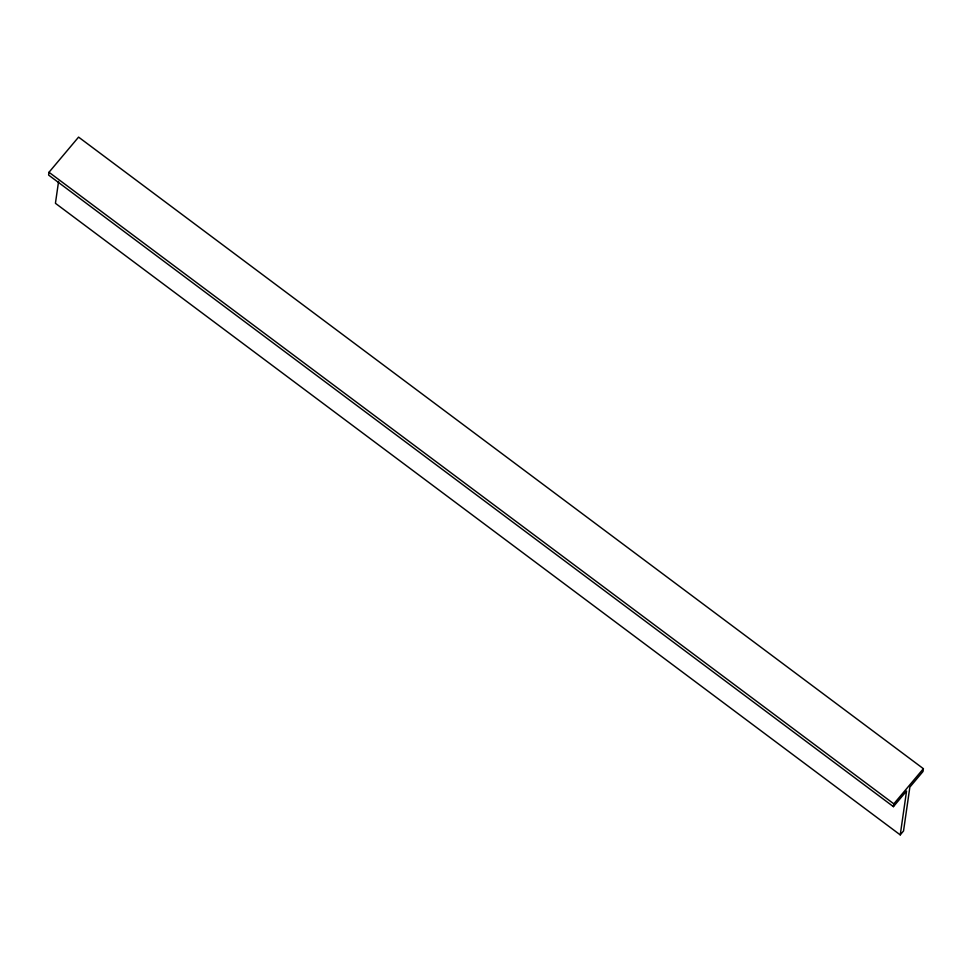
<?xml version="1.0" encoding="UTF-8"?>
<svg xmlns="http://www.w3.org/2000/svg" width="972" height="972" viewBox="0 0 972 972"><rect width="100%" height="100%" fill="white"/><g stroke="black" fill="none" stroke-linecap="round" stroke-linejoin="round"><path stroke-width="1.46" d="M900.242 834.887L903.535 830.975L909.853 787.126L922.999 771.501L923.4 768.694L78.574 137.113L49.001 172.275L48.6 175.069L893.426 806.651L906.56 791.026L900.242 834.887L55.428 203.306L58.587 181.375M893.426 806.651L893.827 803.856L923.4 768.694M49.001 172.275L893.827 803.856"/></g></svg>
